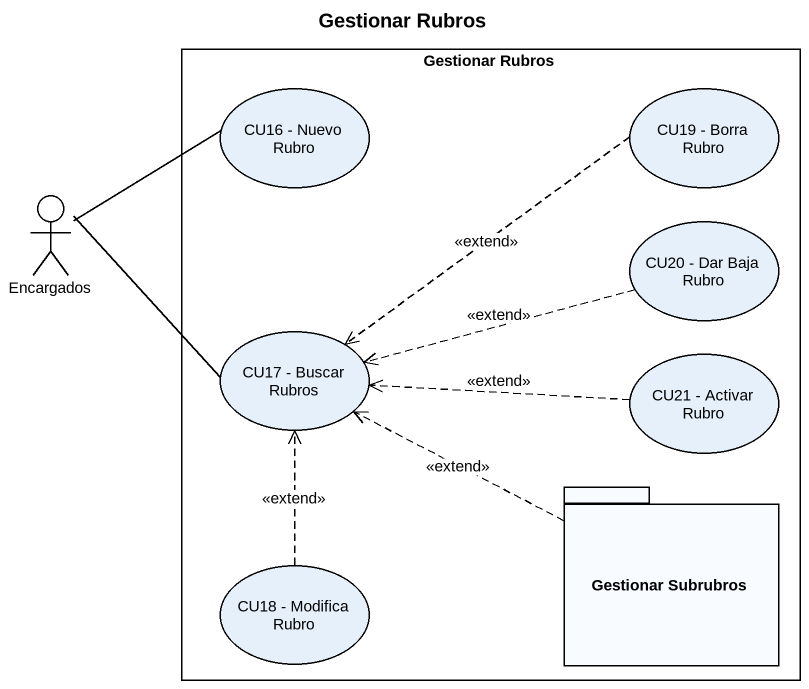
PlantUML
@startuml
title Gestionar Rubros
rectangle "Gestionar Rubros" as Gestionar_Rubros {
  usecase "CU16 - Nuevo Rubro" as CU16_Nuevo_Rubro
  usecase "CU19 - Borra Rubro" as CU19_Borra_Rubro
  usecase "CU20 - Dar Baja Rubro" as CU20_Dar_Baja_Rubro
  usecase "CU17 - Buscar Rubros" as CU17_Buscar_Rubros
  usecase "CU21 - Activar Rubro" as CU21_Activar_Rubro
  package "Gestionar Subrubros" as Gestionar_Subrubros {
  }
  usecase "CU18 - Modifica Rubro" as CU18_Modifica_Rubro
}
actor Encargados
CU19_Borra_Rubro .left.> CU17_Buscar_Rubros : <<extend>>
Encargados -right- CU16_Nuevo_Rubro
Encargados -right- CU17_Buscar_Rubros
CU20_Dar_Baja_Rubro .left.> CU17_Buscar_Rubros : <<extend>>
CU21_Activar_Rubro .left.> CU17_Buscar_Rubros : <<extend>>
Gestionar_Subrubros .left.> CU17_Buscar_Rubros : <<extend>>
CU18_Modifica_Rubro .up.> CU17_Buscar_Rubros : <<extend>>
@enduml
